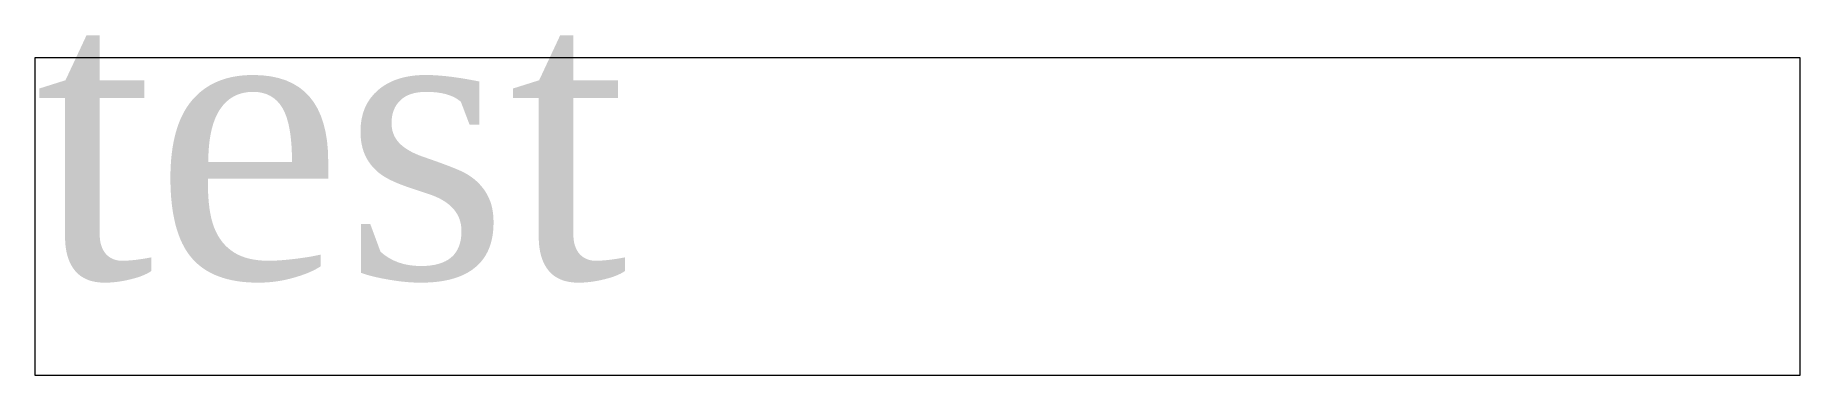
# Model space of a CAD drawing. Extents: x 32 to 132, y 670 to 689.
import ezdxf

# ---------------------------------------------------------------- set-up
doc = ezdxf.new("R2010")
doc.units = 0
doc.layers.get('0').update_dxf_attribs({"lineweight": 0})
doc.styles.add('Times New Roman', font='Times New Roman.ttf')

msp = doc.modelspace()

# ---------------------------------------------------------------- linework, layer by layer
at = {"true_color": 0x808080}
msp.add_lwpolyline([(32, 688), (132, 688), (132, 670), (32, 670), (32, 688)], dxfattribs=at)

# ---------------------------------------------------------------- texts
at = {"true_color": 0x000000, "style": 'Times New Roman'}
msp.add_text('test', height=16, dxfattribs=at).set_placement((32, 675.5))

doc.saveas('drawing.dxf')
